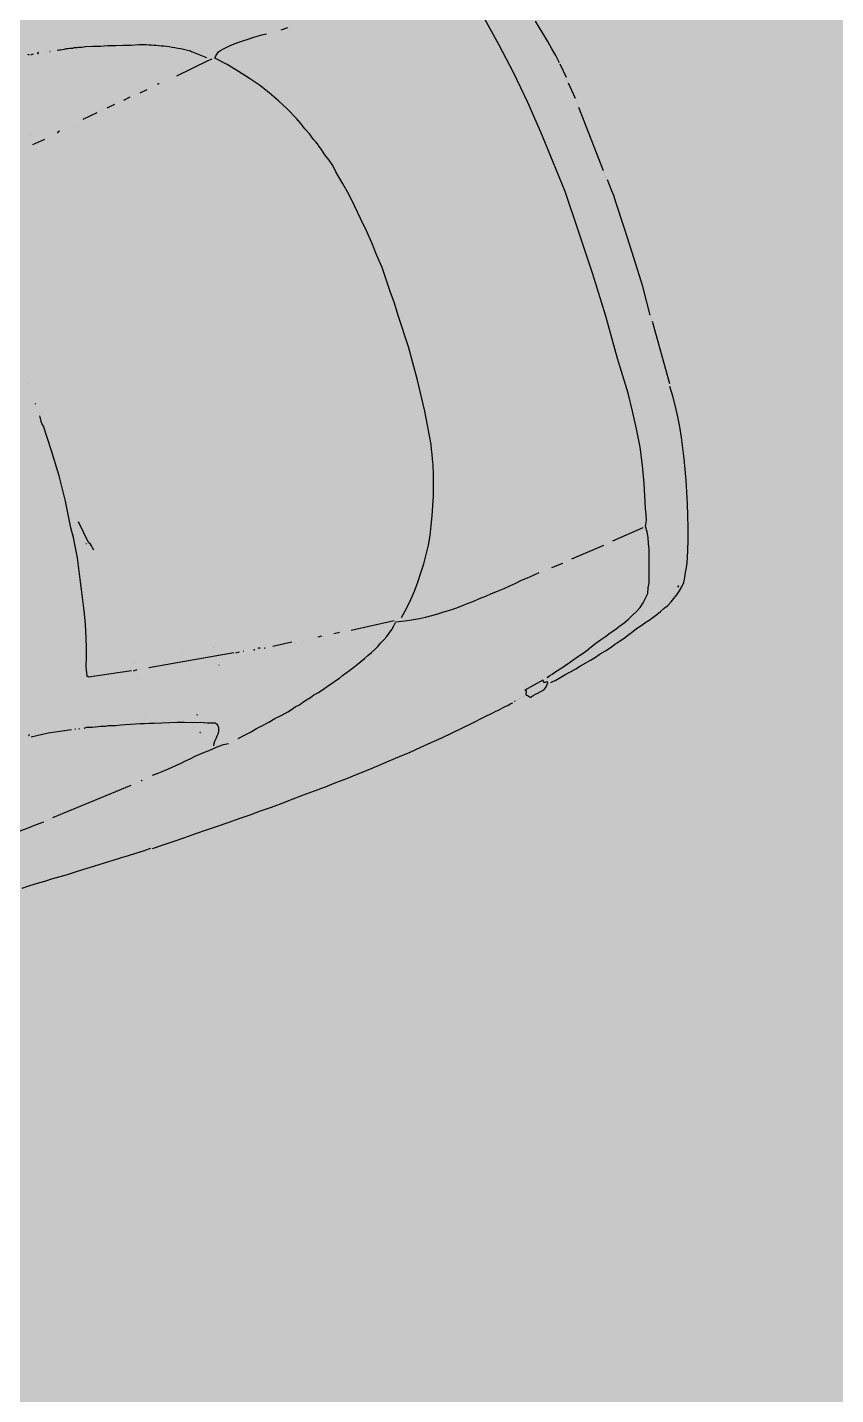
# Model space of a CAD drawing. Header units: metres. Extents: x -45 to 1930, y -347 to 488.
# Drawn here: x 286.529 to 288.226, y -16.517 to -13.645 of the extents above; entities that cross this region are included whole.
import ezdxf

# ---------------------------------------------------------------- set-up
doc = ezdxf.new("R2010")
doc.units = ezdxf.units.M
doc.layers.add('srafa pozemek', color=60, linetype='Continuous')

# ---------------------------------------------------------------- blocks, each defined once
blk = doc.blocks.new('BMW8-PUD')
for p, q in [((3.6952, 0.7838), (3.6936, 0.7846)), ((3.6936, 0.7846), (3.6936, 0.7846)), ((3.696, 0.783), (3.6952, 0.7838)), ((3.696, 0.783), (3.696, 0.783)), ((3.6993, 0.7822), (3.7009, 0.7822)), ((3.7009, 0.7822), (3.7026, 0.7823)), ((3.7026, 0.7823), (3.7034, 0.7823)), ((3.7034, 0.7823), (3.7058, 0.7823)), ((3.7139, 0.7808), (3.7132, 0.7799)), ((3.7132, 0.7799), (3.714, 0.7799)), ((3.7156, 0.7816), (3.7139, 0.7808)), ((3.714, 0.7799), (3.7148, 0.7799)), ((3.7148, 0.7799), (3.7156, 0.7799)), ((3.7156, 0.7808), (3.7164, 0.7816)), ((3.7164, 0.7816), (3.7156, 0.7816)), ((3.7156, 0.7799), (3.7156, 0.7808)), ((3.7319, 0.7777), (3.7319, 0.7777)), ((3.74, 0.7761), (3.7392, 0.7761)), ((3.7392, 0.7761), (3.7392, 0.7761)), ((3.7392, 0.7761), (3.7392, 0.7761)), ((3.7392, 0.7761), (3.74, 0.7761)), ((3.74, 0.7761), (3.74, 0.7761)), ((3.74, 0.7761), (3.74, 0.7761)), ((3.74, 0.7761), (3.74, 0.7761)), ((3.74, 0.7761), (3.74, 0.7761)), ((3.758, 0.773), (3.7547, 0.7738)), ((3.7621, 0.7722), (3.758, 0.773)), ((3.7653, 0.7714), (3.7621, 0.7722)), ((3.7694, 0.7707), (3.7653, 0.7714)), ((3.7735, 0.7707), (3.7694, 0.7707)), ((3.7776, 0.7699), (3.7735, 0.7707)), ((3.7816, 0.7691), (3.7776, 0.7699)), ((3.7866, 0.7676), (3.7816, 0.7691)), ((3.7898, 0.7676), (3.7866, 0.7676)), ((3.7931, 0.7668), (3.7898, 0.7676)), ((3.7963, 0.766), (3.7931, 0.7668)), ((3.7996, 0.7652), (3.7963, 0.766)), ((3.8029, 0.7644), (3.7996, 0.7652)), ((3.8061, 0.7636), (3.8029, 0.7644)), ((3.8102, 0.7629), (3.8061, 0.7636)), ((3.8135, 0.7621), (3.8102, 0.7629)), ((3.829, 0.7582), (3.8135, 0.7621)), ((3.8437, 0.7534), (3.829, 0.7582)), ((3.8592, 0.7495), (3.8437, 0.7534)), ((3.8747, 0.7447), (3.8592, 0.7495)), ((3.8902, 0.74), (3.8747, 0.7447)), ((3.9058, 0.7352), (3.8902, 0.74)), ((3.9212, 0.7313), (3.9058, 0.7352)), ((3.936, 0.7265), (3.9212, 0.7313)), ((3.9409, 0.7242), (3.936, 0.7265)), ((3.9458, 0.7226), (3.9409, 0.7242)), ((3.9507, 0.7202), (3.9458, 0.7226)), ((3.9556, 0.7186), (3.9507, 0.7202)), ((3.9605, 0.7162), (3.9556, 0.7186)), ((3.9654, 0.7138), (3.9605, 0.7162)), ((3.9703, 0.7122), (3.9654, 0.7138)), ((3.9752, 0.7098), (3.9703, 0.7122)), ((3.9809, 0.7074), (3.9752, 0.7098)), ((3.9866, 0.7042), (3.9809, 0.7074)), ((3.9916, 0.7018), (3.9866, 0.7042)), ((3.9973, 0.6986), (3.9916, 0.7018)), ((4.003, 0.6962), (3.9973, 0.6986)), ((4.0079, 0.693), (4.003, 0.6962)), ((4.0128, 0.6898), (4.0079, 0.693)), ((4.0178, 0.6866), (4.0128, 0.6898)), ((4.0194, 0.6858), (4.0178, 0.6866)), ((4.0202, 0.685), (4.0194, 0.6858)), ((4.0219, 0.6833), (4.0202, 0.685)), ((4.0227, 0.6826), (4.0219, 0.6833)), ((4.0489, 0.6608), (4.0227, 0.6826)), ((4.0677, 0.6593), (4.0717, 0.6626)), ((4.0717, 0.6626), (4.0758, 0.6651)), ((4.0758, 0.6651), (4.0806, 0.6668)), ((4.0806, 0.6668), (4.0863, 0.6676)), ((4.0863, 0.6676), (4.0912, 0.6685)), ((4.0912, 0.6685), (4.0969, 0.6694)), ((4.0969, 0.6694), (4.1018, 0.6702)), ((4.1018, 0.6702), (4.1124, 0.6711)), ((4.1124, 0.6711), (4.123, 0.6712)), ((4.123, 0.6712), (4.1335, 0.6713)), ((4.1335, 0.6713), (4.1433, 0.6714)), ((4.1433, 0.6714), (4.1539, 0.6715)), ((4.1539, 0.6715), (4.1637, 0.6716)), ((4.1637, 0.6716), (4.1734, 0.6709)), ((4.1734, 0.6709), (4.1832, 0.6701)), ((4.2296, 0.6681), (4.2142, 0.668)), ((4.2346, 0.6673), (4.2346, 0.6673)), ((3.8554, 0.6305), (3.87, 0.6331)), ((3.8928, 0.6349), (3.9091, 0.6367)), ((3.9335, 0.641), (3.9335, 0.641)), ((3.9335, 0.641), (3.9351, 0.641)), ((3.9351, 0.641), (3.9359, 0.641)), ((3.9359, 0.641), (3.9367, 0.641)), ((3.9774, 0.6447), (4.0514, 0.6551)), ((4.0514, 0.6551), (4.0587, 0.6552)), ((4.0645, 0.6552), (4.0677, 0.6593)), ((4.085, 0.6342), (4.0645, 0.6552)), ((4.1031, 0.6132), (4.085, 0.6342)), ((3.6447, 0.6018), (3.6724, 0.6045)), ((3.6462, 0.6213), (3.6462, 0.6213)), ((3.7008, 0.6096), (3.7025, 0.6096)), ((3.7025, 0.6096), (3.7041, 0.6105)), ((3.7041, 0.6105), (3.7049, 0.6113)), ((3.7049, 0.6113), (3.7073, 0.6113)), ((3.7374, 0.6132), (3.7374, 0.6132)), ((3.7618, 0.6191), (3.7944, 0.6235)), ((3.809, 0.6236), (3.809, 0.6236)), ((3.8172, 0.6261), (3.8351, 0.6287)), ((3.8489, 0.6288), (3.8489, 0.6288)), ((4.1204, 0.5922), (4.1031, 0.6132)), ((4.1361, 0.572), (4.1204, 0.5922)), ((4.1501, 0.5501), (4.1361, 0.572)), ((4.1633, 0.5282), (4.1501, 0.5501)), ((4.64, 0.4967), (4.6272, 0.5634)), ((4.1758, 0.5056), (4.1633, 0.5282)), ((4.732, 0.5032), (4.7286, 0.5195)), ((4.1882, 0.4813), (4.1758, 0.5056)), ((4.6512, 0.43), (4.64, 0.4967)), ((4.7362, 0.487), (4.732, 0.5032)), ((4.1932, 0.4683), (4.1882, 0.4813)), ((4.1982, 0.4553), (4.1932, 0.4683)), ((4.7396, 0.4707), (4.7362, 0.487)), ((4.743, 0.4537), (4.7396, 0.4707)), ((4.204, 0.4423), (4.1982, 0.4553)), ((4.2082, 0.4285), (4.204, 0.4423)), ((4.7464, 0.4374), (4.743, 0.4537)), ((4.749, 0.4203), (4.7464, 0.4374)), ((4.2107, 0.4228), (4.2082, 0.4285)), ((4.2132, 0.4171), (4.2107, 0.4228)), ((4.2149, 0.4106), (4.2132, 0.4171)), ((4.2174, 0.4033), (4.2149, 0.4106)), ((4.2208, 0.3903), (4.2174, 0.4033)), ((4.66, 0.3617), (4.6512, 0.43)), ((4.7474, 0.4203), (4.7474, 0.4203)), ((4.7534, 0.387), (4.7499, 0.4171)), ((4.2258, 0.3765), (4.2208, 0.3903)), ((4.23, 0.3635), (4.2258, 0.3765)), ((4.7518, 0.387), (4.7518, 0.387)), ((4.7526, 0.3821), (4.7526, 0.3821)), ((4.7527, 0.378), (4.7527, 0.378)), ((4.7579, 0.339), (4.7535, 0.3739)), ((4.2317, 0.3489), (4.23, 0.3635)), ((4.2377, 0.3221), (4.2317, 0.3489)), ((4.6663, 0.2942), (4.66, 0.3617)), ((4.2428, 0.2944), (4.2377, 0.3221)), ((4.7563, 0.3389), (4.7563, 0.3389)), ((4.7579, 0.3357), (4.7579, 0.3357)), ((4.758, 0.3316), (4.758, 0.3316)), ((4.758, 0.3267), (4.758, 0.3267)), ((4.758, 0.3235), (4.758, 0.3235)), ((4.7667, 0.1762), (4.7589, 0.3186)), ((4.2471, 0.2676), (4.2428, 0.2944)), ((4.6718, 0.2266), (4.6663, 0.2942)), ((4.2506, 0.2399), (4.2471, 0.2676)), ((4.2541, 0.2114), (4.2506, 0.2399)), ((4.2568, 0.1838), (4.2541, 0.2114)), ((4.6764, 0.1599), (4.6718, 0.2266)), ((4.2587, 0.1553), (4.2568, 0.1838)), ((4.7667, 0.1729), (4.7667, 0.1729)), ((4.2614, 0.1276), (4.2587, 0.1553)), ((4.6773, 0.0679), (4.6764, 0.1599)), ((4.7668, 0.1688), (4.7668, 0.1688)), ((4.7668, 0.1639), (4.7668, 0.1639)), ((4.7669, 0.1607), (4.7669, 0.1607)), ((4.7694, 0.1444), (4.7685, 0.1558)), ((4.7695, 0.1322), (4.7694, 0.1444)), ((3.478, 0.1287), (3.478, 0.1287)), ((4.2616, 0.1016), (4.2614, 0.1276)), ((4.7705, 0.12), (4.7695, 0.1322)), ((4.7706, 0.1078), (4.7705, 0.12)), ((4.2619, 0.0747), (4.2616, 0.1016)), ((4.7703, 0.0451), (4.7706, 0.1078)), ((3.4808, 0.0823), (3.4808, 0.0831)), ((3.4808, 0.0831), (3.4808, 0.0831)), ((3.4808, 0.0815), (3.4808, 0.0823)), ((3.4808, 0.0815), (3.4808, 0.0815)), ((3.4818, 0.062), (3.4818, 0.062)), ((4.2629, 0.0486), (4.2619, 0.0747)), ((4.6773, -0.0234), (4.6773, 0.0679)), ((3.4803, 0.0441), (3.4811, 0.0498)), ((3.4804, 0.0392), (3.4803, 0.0441)), ((3.4821, 0.0327), (3.4804, 0.0392)), ((3.4811, 0.0498), (3.4811, 0.0555)), ((3.4818, -0.0219), (3.4821, 0.0327)), ((4.2624, 0.0218), (4.2629, 0.0486)), ((4.7701, -0.0176), (4.7703, 0.0451)), ((4.2622, -0.0474), (4.2624, 0.0218)), ((3.4806, -0.0765), (3.4818, -0.0219)), ((4.6757, -0.1154), (4.6773, -0.0234)), ((4.769, -0.0804), (4.7701, -0.0176)), ((4.2587, -0.1175), (4.2622, -0.0474)), ((3.477, -0.1319), (3.4806, -0.0765)), ((4.7655, -0.1423), (4.769, -0.0804)), ((3.4972, -0.1097), (3.4972, -0.1097)), ((3.4702, -0.1881), (3.477, -0.1319)), ((4.2528, -0.1868), (4.2587, -0.1175)), ((4.6716, -0.2074), (4.6757, -0.1154)), ((4.7595, -0.2922), (4.7656, -0.1569)), ((4.7656, -0.1471), (4.7656, -0.1471)), ((4.7656, -0.1512), (4.7656, -0.1512)), ((3.4688, -0.2093), (3.4702, -0.1881)), ((3.4958, -0.2294), (3.4889, -0.1814)), ((4.2437, -0.2577), (4.2528, -0.1868)), ((3.4665, -0.2313), (3.4688, -0.2093)), ((3.4893, -0.2295), (3.4893, -0.2295)), ((3.4893, -0.2295), (3.4901, -0.2295)), ((3.4901, -0.2295), (3.4909, -0.2295)), ((3.4909, -0.2295), (3.4909, -0.2295)), ((3.4983, -0.2335), (3.4958, -0.2294)), ((4.6712, -0.2457), (4.6716, -0.2074)), ((3.4596, -0.2746), (3.4635, -0.2525)), ((3.4635, -0.2525), (3.4665, -0.2313)), ((3.4812, -0.232), (3.4812, -0.232)), ((3.4992, -0.2375), (3.4983, -0.2335)), ((3.5, -0.2424), (3.4992, -0.2375)), ((3.5009, -0.2481), (3.5, -0.2424)), ((4.2413, -0.2667), (4.2437, -0.2577)), ((4.6699, -0.284), (4.6712, -0.2457)), ((3.4549, -0.2966), (3.4596, -0.2746)), ((4.2366, -0.2879), (4.239, -0.2773)), ((4.239, -0.2773), (4.2413, -0.2667)), ((4.6669, -0.3223), (4.6699, -0.284)), ((3.451, -0.3186), (3.4549, -0.2966)), ((4.228, -0.3198), (4.2343, -0.2985)), ((4.2343, -0.2985), (4.2366, -0.2879)), ((4.7573, -0.3191), (4.7579, -0.2979)), ((4.7579, -0.2922), (4.7579, -0.2922)), ((3.4424, -0.3627), (3.4464, -0.3406)), ((3.4464, -0.3406), (3.451, -0.3186)), ((4.2145, -0.3614), (4.2216, -0.341)), ((4.2216, -0.341), (4.228, -0.3198)), ((4.6632, -0.3606), (4.6669, -0.3223)), ((4.7537, -0.3631), (4.7559, -0.3411)), ((4.7559, -0.3411), (4.7573, -0.3191)), ((3.4393, -0.3757), (3.4424, -0.3627)), ((4.2065, -0.381), (4.2145, -0.3614)), ((4.6587, -0.399), (4.6632, -0.3606)), ((4.7514, -0.3851), (4.7537, -0.3631)), ((3.4322, -0.4043), (3.4362, -0.3904)), ((3.4362, -0.3904), (3.4393, -0.3757)), ((4.1906, -0.4195), (4.1986, -0.4006)), ((4.1986, -0.4006), (4.2065, -0.381)), ((4.6517, -0.4373), (4.6587, -0.399)), ((4.7475, -0.4071), (4.7514, -0.3851)), ((3.4228, -0.4378), (3.4283, -0.4182)), ((3.4283, -0.4182), (3.4322, -0.4043)), ((4.1818, -0.4382), (4.1906, -0.4195)), ((4.739, -0.4512), (4.7436, -0.4291)), ((4.7436, -0.4291), (4.7475, -0.4071)), ((3.4101, -0.4753), (3.4164, -0.4565)), ((3.4164, -0.4565), (3.4228, -0.4378)), ((4.1618, -0.4735), (4.1722, -0.4563)), ((4.1722, -0.4563), (4.1818, -0.4382)), ((4.6431, -0.4748), (4.6517, -0.4373)), ((4.7343, -0.4732), (4.739, -0.4512)), ((3.4054, -0.4949), (3.4101, -0.4753)), ((4.1513, -0.4907), (4.1618, -0.4735)), ((4.6328, -0.5124), (4.6431, -0.4748)), ((4.7288, -0.496), (4.7343, -0.4732)), ((3.4054, -0.4957), (3.4054, -0.4949)), ((3.407, -0.4965), (3.4054, -0.4957)), ((3.4078, -0.4974), (3.407, -0.4965)), ((3.4078, -0.4982), (3.4078, -0.4974)), ((3.4976, -0.5136), (3.4078, -0.4982)), ((3.5017, -0.5144), (3.5098, -0.5144)), ((3.5072, -0.4973), (3.5072, -0.4973)), ((3.5163, -0.5167), (3.5163, -0.5167)), ((3.614, -0.5118), (3.614, -0.5118)), ((4.1272, -0.5234), (4.1393, -0.5071)), ((4.1393, -0.5071), (4.1513, -0.4907)), ((4.6297, -0.5254), (4.6328, -0.5124)), ((4.7225, -0.5189), (4.7288, -0.496)), ((3.5043, -0.5323), (3.5043, -0.5323)), ((3.7137, -0.5443), (3.5343, -0.519)), ((3.6768, -0.521), (3.6768, -0.521)), ((4.1014, -0.5538), (4.1143, -0.539)), ((4.1143, -0.539), (4.1272, -0.5234)), ((4.6234, -0.5499), (4.6265, -0.5377)), ((4.6265, -0.5377), (4.6297, -0.5254)), ((4.709, -0.5671), (4.7162, -0.5434)), ((4.7162, -0.5434), (4.7225, -0.5189)), ((3.2513, -0.5745), (3.2522, -0.5737)), ((3.6143, -0.5476), (3.6143, -0.5476)), ((3.6763, -0.5585), (3.6755, -0.5593)), ((3.6755, -0.5593), (3.6763, -0.5585)), ((3.6755, -0.5593), (3.6755, -0.5593)), ((3.6755, -0.5593), (3.6755, -0.5593)), ((3.6763, -0.5585), (3.6763, -0.5585)), ((3.6763, -0.5585), (3.6763, -0.5585)), ((3.6763, -0.5585), (3.6763, -0.5585)), ((3.6763, -0.5585), (3.6763, -0.5585)), ((3.7177, -0.5459), (3.7259, -0.5458)), ((3.734, -0.5473), (3.7332, -0.5473)), ((3.7332, -0.5473), (3.7332, -0.5473)), ((3.7332, -0.5473), (3.7332, -0.5473)), ((3.7332, -0.5473), (3.734, -0.5473)), ((3.734, -0.5473), (3.734, -0.5473)), ((3.734, -0.5473), (3.734, -0.5473)), ((3.734, -0.5473), (3.734, -0.5473)), ((3.734, -0.5473), (3.734, -0.5473)), ((3.7561, -0.5512), (3.7553, -0.5512)), ((3.7553, -0.5512), (3.7553, -0.5512)), ((3.7553, -0.5512), (3.7553, -0.5512)), ((3.7553, -0.5512), (3.7569, -0.552)), ((3.7569, -0.552), (3.7561, -0.5512)), ((3.7569, -0.552), (3.7569, -0.552)), ((3.7569, -0.552), (3.7577, -0.552)), ((3.7577, -0.552), (3.7569, -0.552)), ((3.7569, -0.552), (3.7569, -0.552)), ((3.7577, -0.552), (3.7577, -0.552)), ((3.7577, -0.552), (3.7577, -0.552)), ((3.7577, -0.552), (3.7577, -0.552)), ((3.7658, -0.5511), (3.7642, -0.5511)), ((3.7667, -0.5511), (3.7658, -0.5511)), ((3.7683, -0.5519), (3.7667, -0.5511)), ((3.7691, -0.5519), (3.7683, -0.5519)), ((3.7789, -0.5551), (3.7781, -0.5551)), ((3.7781, -0.5551), (3.7781, -0.5551)), ((3.7781, -0.5551), (3.7781, -0.5551)), ((3.7781, -0.5551), (3.7789, -0.5551)), ((3.7789, -0.5551), (3.7789, -0.5551)), ((3.7789, -0.5551), (3.7789, -0.5551)), ((3.7789, -0.5551), (3.7789, -0.5551)), ((3.7789, -0.5551), (3.7789, -0.5551)), ((3.836, -0.5611), (3.7952, -0.5574)), ((3.8425, -0.5651), (3.8425, -0.5651)), ((3.8604, -0.565), (3.8604, -0.565)), ((3.8996, -0.5687), (3.8914, -0.5679)), ((3.9037, -0.5702), (3.9037, -0.5702)), ((3.9379, -0.5732), (3.9257, -0.5717)), ((4.0715, -0.5834), (4.0869, -0.5686)), ((4.0869, -0.5686), (4.1014, -0.5538)), ((4.4493, -0.5776), (4.5226, -0.5712)), ((4.5429, -0.5686), (4.6121, -0.5614)), ((4.6156, -0.585), (4.6179, -0.5728)), ((4.6178, -0.5614), (4.6234, -0.5499)), ((4.6179, -0.5728), (4.6178, -0.5614)), ((4.7019, -0.5907), (4.709, -0.5671)), ((3.2497, -0.5761), (3.2506, -0.5753)), ((3.2506, -0.5753), (3.2514, -0.5753)), ((3.2514, -0.5753), (3.2513, -0.5745)), ((3.2539, -0.5794), (3.2905, -0.5823)), ((3.2905, -0.5823), (3.3395, -0.5916)), ((3.3468, -0.5932), (3.346, -0.5932)), ((3.346, -0.5932), (3.346, -0.5932)), ((3.346, -0.5932), (3.346, -0.5932)), ((3.346, -0.5932), (3.3468, -0.5932)), ((3.3476, -0.5932), (3.3468, -0.5932)), ((3.3468, -0.5932), (3.3476, -0.5932)), ((3.3476, -0.5932), (3.3476, -0.5932)), ((3.3476, -0.5932), (3.3476, -0.5932)), ((3.355, -0.5947), (3.3542, -0.5947)), ((3.3542, -0.5947), (3.3542, -0.5947)), ((3.3542, -0.5947), (3.3542, -0.5947)), ((3.3542, -0.5947), (3.355, -0.5947)), ((3.3558, -0.5947), (3.355, -0.5947)), ((3.355, -0.5947), (3.3558, -0.5947)), ((3.3558, -0.5947), (3.3558, -0.5947)), ((3.3558, -0.5947), (3.3558, -0.5947)), ((3.3705, -0.5971), (3.3648, -0.5971)), ((3.3762, -0.5986), (3.3705, -0.5971)), ((3.3819, -0.601), (3.3762, -0.5986)), ((3.3884, -0.6018), (3.3819, -0.601)), ((3.3941, -0.6033), (3.3884, -0.6018)), ((4.0545, -0.5852), (3.9623, -0.5762)), ((4.0367, -0.6065), (4.044, -0.6007)), ((4.044, -0.6007), (4.0504, -0.595)), ((4.0504, -0.595), (4.0569, -0.5884)), ((4.0569, -0.5884), (4.0692, -0.5908)), ((4.0692, -0.5908), (4.0814, -0.5931)), ((4.0814, -0.5931), (4.0936, -0.5954)), ((4.0936, -0.5954), (4.1067, -0.5969)), ((4.1067, -0.5969), (4.1197, -0.5984)), ((4.1197, -0.5984), (4.1328, -0.5991)), ((4.1328, -0.5991), (4.1458, -0.5998)), ((4.1458, -0.5998), (4.1596, -0.5997)), ((4.1596, -0.5997), (4.1727, -0.6004)), ((4.1727, -0.6004), (4.1857, -0.6003)), ((4.1857, -0.6003), (4.1995, -0.5993)), ((4.1995, -0.5993), (4.2134, -0.5984)), ((4.2134, -0.5984), (4.2264, -0.5983)), ((4.2264, -0.5983), (4.2394, -0.5965)), ((4.2394, -0.5965), (4.2533, -0.5956)), ((4.2533, -0.5956), (4.2663, -0.5939)), ((4.2663, -0.5939), (4.2801, -0.5937)), ((4.2801, -0.5937), (4.2947, -0.5928)), ((4.2947, -0.5928), (4.3078, -0.5911)), ((4.3078, -0.5911), (4.3216, -0.5893)), ((4.3216, -0.5893), (4.3354, -0.5875)), ((4.3354, -0.5875), (4.3485, -0.5866)), ((4.3485, -0.5866), (4.3623, -0.5849)), ((4.3623, -0.5849), (4.3753, -0.5839)), ((4.4038, -0.582), (4.429, -0.5802)), ((4.6101, -0.6087), (4.6124, -0.5973)), ((4.6124, -0.5973), (4.6156, -0.585)), ((4.694, -0.6153), (4.7019, -0.5907)), ((3.399, -0.6041), (3.3941, -0.6033)), ((3.4039, -0.6057), (3.399, -0.6041)), ((3.4097, -0.6073), (3.4039, -0.6057)), ((3.4145, -0.608), (3.4097, -0.6073)), ((3.4194, -0.6096), (3.4145, -0.608)), ((3.4243, -0.6112), (3.4194, -0.6096)), ((3.4301, -0.6128), (3.4243, -0.6112)), ((3.4406, -0.6151), (3.4301, -0.6128)), ((3.4504, -0.6175), (3.4406, -0.6151)), ((3.4602, -0.6198), (3.4504, -0.6175)), ((3.47, -0.6222), (3.4602, -0.6198)), ((3.4798, -0.6246), (3.47, -0.6222)), ((3.4888, -0.6277), (3.4798, -0.6246)), ((3.4986, -0.6301), (3.4888, -0.6277)), ((3.4985, -0.6146), (3.4985, -0.6146)), ((3.5084, -0.6332), (3.4986, -0.6301)), ((3.9881, -0.6338), (3.997, -0.6297)), ((3.997, -0.6297), (4.0051, -0.6255)), ((4.0051, -0.6255), (4.0132, -0.6206)), ((4.0132, -0.6206), (4.0213, -0.6164)), ((4.0213, -0.6164), (4.0294, -0.6115)), ((4.0294, -0.6115), (4.0367, -0.6065)), ((4.599, -0.643), (4.6029, -0.6316)), ((4.6029, -0.6316), (4.6061, -0.6201)), ((4.6061, -0.6201), (4.6101, -0.6087)), ((4.6861, -0.6381), (4.694, -0.6153)), ((3.5239, -0.638), (3.5084, -0.6332)), ((3.5394, -0.6419), (3.5239, -0.638)), ((3.555, -0.6467), (3.5394, -0.6419)), ((3.5697, -0.6514), (3.555, -0.6467)), ((3.5852, -0.657), (3.5697, -0.6514)), ((3.6007, -0.6617), (3.5852, -0.657)), ((3.5997, -0.6438), (3.5989, -0.6438)), ((3.5989, -0.6438), (3.5989, -0.6438)), ((3.5989, -0.6438), (3.5989, -0.6438)), ((3.5989, -0.6438), (3.5997, -0.6438)), ((3.6005, -0.6438), (3.5997, -0.6438)), ((3.5997, -0.6438), (3.6005, -0.6438)), ((3.6005, -0.6438), (3.6005, -0.6438)), ((3.6005, -0.6438), (3.6005, -0.6438)), ((3.9077, -0.6639), (3.9158, -0.6605)), ((3.9158, -0.6605), (3.9248, -0.658)), ((3.9248, -0.658), (3.9337, -0.6547)), ((3.9337, -0.6547), (3.9435, -0.6513)), ((3.9435, -0.6513), (3.9524, -0.648)), ((3.9524, -0.648), (3.9613, -0.6446)), ((3.9613, -0.6446), (3.9703, -0.6413)), ((3.9703, -0.6413), (3.9792, -0.6372)), ((3.9792, -0.6372), (3.9881, -0.6338)), ((4.5919, -0.665), (4.5958, -0.6536)), ((4.5958, -0.6536), (4.599, -0.643)), ((4.6773, -0.661), (4.6861, -0.6381)), ((3.5943, -0.6813), (3.5935, -0.6814)), ((3.5935, -0.6814), (3.5943, -0.6813)), ((3.5935, -0.6814), (3.5935, -0.6814)), ((3.5935, -0.6814), (3.5935, -0.6814)), ((3.5952, -0.6813), (3.5943, -0.6813)), ((3.5943, -0.6813), (3.5952, -0.6813)), ((3.5952, -0.6813), (3.5952, -0.6813)), ((3.5952, -0.6813), (3.5952, -0.6813)), ((3.6154, -0.6673), (3.6007, -0.6617)), ((3.6309, -0.6729), (3.6154, -0.6673)), ((3.6317, -0.6737), (3.6309, -0.6729)), ((3.6326, -0.6753), (3.6317, -0.6737)), ((3.6334, -0.6761), (3.6326, -0.6753)), ((3.6327, -0.69), (3.6343, -0.6843)), ((3.6343, -0.6786), (3.6334, -0.6761)), ((3.6343, -0.6843), (3.6343, -0.6786)), ((3.8103, -0.6908), (3.8192, -0.6883)), ((3.8192, -0.6883), (3.8281, -0.6857)), ((3.8281, -0.6857), (3.8371, -0.6832)), ((3.8371, -0.6832), (3.846, -0.6807)), ((3.846, -0.6807), (3.855, -0.679)), ((3.855, -0.679), (3.8639, -0.6765)), ((3.8639, -0.6765), (3.872, -0.674)), ((3.872, -0.674), (3.8809, -0.6714)), ((3.8809, -0.6714), (3.8899, -0.6689)), ((3.8899, -0.6689), (3.8988, -0.6664)), ((3.8988, -0.6664), (3.9077, -0.6639)), ((4.5783, -0.6961), (4.5831, -0.6855)), ((4.5831, -0.6855), (4.5879, -0.6757)), ((4.5879, -0.6757), (4.5919, -0.665)), ((4.6573, -0.6978), (4.6629, -0.6888)), ((4.6629, -0.6888), (4.6677, -0.679)), ((4.6677, -0.679), (4.6725, -0.67)), ((4.6725, -0.67), (4.6773, -0.661)), ((3.6126, -0.717), (3.615, -0.7121)), ((3.615, -0.7121), (3.6182, -0.708)), ((3.6182, -0.708), (3.6222, -0.7039)), ((3.6222, -0.7039), (3.6263, -0.699)), ((3.6263, -0.699), (3.6303, -0.6949)), ((3.6303, -0.6949), (3.6327, -0.69)), ((3.6664, -0.7182), (3.681, -0.7156)), ((3.681, -0.7156), (3.6948, -0.7138)), ((3.6948, -0.7138), (3.7094, -0.7104)), ((3.7094, -0.7104), (3.7233, -0.7079)), ((3.7233, -0.7079), (3.7379, -0.7053)), ((3.7379, -0.7053), (3.7525, -0.7019)), ((3.7525, -0.7019), (3.7672, -0.7001)), ((3.7672, -0.7001), (3.7826, -0.6976)), ((3.7826, -0.6976), (3.7916, -0.6951)), ((3.7916, -0.6951), (3.8005, -0.6925)), ((3.8005, -0.6925), (3.8103, -0.6908)), ((4.554, -0.7191), (4.5629, -0.7117)), ((4.5629, -0.7117), (4.571, -0.7043)), ((4.571, -0.7043), (4.5783, -0.6961)), ((4.6355, -0.7184), (4.6436, -0.7118)), ((4.6435, -0.702), (4.6427, -0.7029)), ((4.6427, -0.7029), (4.6427, -0.7037)), ((4.6427, -0.7037), (4.6435, -0.7029)), ((4.6427, -0.7037), (4.6427, -0.7037)), ((4.6435, -0.702), (4.6443, -0.7012)), ((4.6435, -0.702), (4.6435, -0.702)), ((4.6443, -0.702), (4.6435, -0.702)), ((4.6435, -0.7029), (4.6435, -0.702)), ((4.6435, -0.702), (4.6435, -0.702)), ((4.6436, -0.7118), (4.6508, -0.7052)), ((4.6443, -0.7012), (4.6451, -0.7012)), ((4.6451, -0.7012), (4.6443, -0.702)), ((4.6451, -0.7012), (4.6451, -0.7012)), ((4.6508, -0.7052), (4.6573, -0.6978)), ((3.2448, -0.7545), (3.4223, -0.7415)), ((3.4369, -0.7414), (3.4369, -0.7414)), ((3.445, -0.7389), (3.445, -0.7389)), ((3.445, -0.7389), (3.4467, -0.7389)), ((3.4467, -0.7389), (3.4475, -0.7389)), ((3.4475, -0.7389), (3.4475, -0.7389)), ((3.4711, -0.7354), (3.4816, -0.7353)), ((3.4816, -0.7353), (3.493, -0.7344)), ((3.493, -0.7344), (3.5036, -0.7335)), ((3.5036, -0.7335), (3.5142, -0.7325)), ((3.5142, -0.7325), (3.5256, -0.7308)), ((3.5256, -0.7308), (3.5362, -0.7299)), ((3.5362, -0.7299), (3.5467, -0.7282)), ((3.5467, -0.7282), (3.5573, -0.7273)), ((3.5573, -0.7273), (3.5687, -0.7255)), ((3.5687, -0.7255), (3.5793, -0.7247)), ((3.5793, -0.7247), (3.5899, -0.7237)), ((3.5899, -0.7237), (3.6004, -0.7228)), ((3.6004, -0.7228), (3.6118, -0.7219)), ((3.6118, -0.7219), (3.6224, -0.721)), ((3.6224, -0.721), (3.633, -0.7209)), ((3.633, -0.7209), (3.6436, -0.7216)), ((4.4892, -0.7474), (4.5005, -0.7432)), ((4.5005, -0.7432), (4.5119, -0.7399)), ((4.5119, -0.7399), (4.5233, -0.7349)), ((4.5233, -0.7349), (4.5338, -0.7299)), ((4.5338, -0.7299), (4.5444, -0.7249)), ((4.5444, -0.7249), (4.554, -0.7191)), ((4.573, -0.7475), (4.5828, -0.7441)), ((4.5828, -0.7441), (4.5917, -0.7408)), ((4.5917, -0.7408), (4.6014, -0.7366)), ((4.6014, -0.7366), (4.6104, -0.7333)), ((4.6104, -0.7333), (4.6193, -0.7283)), ((4.6193, -0.7283), (4.6274, -0.7234)), ((4.6274, -0.7234), (4.6355, -0.7184)), ((3.1683, -0.7601), (3.1871, -0.7591)), ((3.1871, -0.7591), (3.205, -0.7581)), ((3.205, -0.7581), (3.2237, -0.7572)), ((3.2302, -0.7555), (3.2302, -0.7555)), ((3.2383, -0.757), (3.2383, -0.757)), ((4.3998, -0.7759), (4.4039, -0.7751)), ((4.4039, -0.7751), (4.408, -0.7742)), ((4.408, -0.7742), (4.4193, -0.77)), ((4.4193, -0.77), (4.4307, -0.7658)), ((4.4307, -0.7658), (4.4421, -0.7617)), ((4.4421, -0.7617), (4.4534, -0.7583)), ((4.4534, -0.7583), (4.4656, -0.7549)), ((4.4656, -0.7549), (4.4778, -0.7508)), ((4.4778, -0.7508), (4.4892, -0.7474)), ((4.4788, -0.7768), (4.491, -0.7734)), ((4.491, -0.7734), (4.5024, -0.7701)), ((4.5024, -0.7701), (4.5138, -0.7659)), ((4.5138, -0.7659), (4.5235, -0.7626)), ((4.5235, -0.7626), (4.5332, -0.7592)), ((4.5332, -0.7592), (4.543, -0.7567)), ((4.543, -0.7567), (4.5535, -0.7534)), ((4.5535, -0.7534), (4.5633, -0.7508)), ((4.5633, -0.7508), (4.573, -0.7475)), ((4.3121, -0.8011), (4.2698, -0.8088)), ((4.3121, -0.8027), (4.3121, -0.8011)), ((4.313, -0.8044), (4.3121, -0.8027)), ((4.3235, -0.7978), (4.3292, -0.7961)), ((4.3235, -0.7986), (4.3235, -0.7978)), ((4.3235, -0.7978), (4.3235, -0.7978)), ((4.3235, -0.8002), (4.3235, -0.7986)), ((4.3235, -0.8002), (4.3235, -0.8002)), ((4.3292, -0.7961), (4.3349, -0.7952)), ((4.3349, -0.7952), (4.3413, -0.7927)), ((4.3413, -0.7927), (4.3478, -0.791)), ((4.3478, -0.791), (4.3544, -0.7893)), ((4.3504, -0.8065), (4.3618, -0.8039)), ((4.3544, -0.7893), (4.3609, -0.7877)), ((4.3609, -0.7877), (4.3673, -0.786)), ((4.3618, -0.8039), (4.3732, -0.8022)), ((4.3673, -0.786), (4.3738, -0.7843)), ((4.3732, -0.8022), (4.3854, -0.7996)), ((4.3738, -0.7843), (4.3787, -0.7826)), ((4.3787, -0.7826), (4.3836, -0.7809)), ((4.3836, -0.7809), (4.3876, -0.7801)), ((4.3854, -0.7996), (4.3968, -0.7971)), ((4.3876, -0.7801), (4.3917, -0.7784)), ((4.3917, -0.7784), (4.3958, -0.7776)), ((4.3958, -0.7776), (4.3998, -0.7759)), ((4.3968, -0.7971), (4.409, -0.7946)), ((4.409, -0.7946), (4.4203, -0.792)), ((4.4203, -0.792), (4.4325, -0.7894)), ((4.4325, -0.7894), (4.4439, -0.7861)), ((4.4439, -0.7861), (4.4561, -0.7835)), ((4.4561, -0.7835), (4.4675, -0.7802)), ((4.4675, -0.7802), (4.4788, -0.7768)), ((4.1927, -0.8331), (4.1984, -0.8323)), ((4.1984, -0.8323), (4.2041, -0.8314)), ((4.2041, -0.8314), (4.2098, -0.8305)), ((4.2098, -0.8305), (4.2154, -0.8297)), ((4.2154, -0.8297), (4.2211, -0.8288)), ((4.2211, -0.8288), (4.226, -0.8288)), ((4.226, -0.8288), (4.2317, -0.8271)), ((4.2317, -0.8271), (4.2374, -0.8262)), ((4.2423, -0.8245), (4.2423, -0.8245)), ((4.2423, -0.8245), (4.2431, -0.8245)), ((4.2431, -0.8245), (4.2431, -0.8245)), ((4.2431, -0.8245), (4.2431, -0.8245)), ((4.2455, -0.8237), (4.2455, -0.8237)), ((4.2496, -0.822), (4.2496, -0.822)), ((4.2537, -0.8212), (4.2537, -0.8212)), ((4.2537, -0.822), (4.2537, -0.822)), ((4.2577, -0.8203), (4.2577, -0.8203)), ((4.2626, -0.8203), (4.2626, -0.8203)), ((4.2659, -0.8203), (4.2659, -0.8203)), ((4.2699, -0.8154), (4.2691, -0.8178)), ((4.2691, -0.8178), (4.2699, -0.8202)), ((4.2698, -0.8088), (4.2723, -0.8104)), ((4.2715, -0.8129), (4.2699, -0.8154)), ((4.2699, -0.8202), (4.2724, -0.8226)), ((4.2723, -0.8104), (4.2715, -0.8129)), ((4.2724, -0.8226), (4.2748, -0.8251)), ((4.2748, -0.8251), (4.2773, -0.8275)), ((4.2773, -0.8275), (4.2781, -0.8267)), ((4.2773, -0.8275), (4.2773, -0.8275)), ((4.2781, -0.8267), (4.283, -0.825)), ((4.2781, -0.8267), (4.2781, -0.8267)), ((4.2781, -0.8267), (4.2781, -0.8267)), ((4.283, -0.825), (4.2887, -0.8241)), ((4.2887, -0.8241), (4.2936, -0.8233)), ((4.2936, -0.8233), (4.2993, -0.8224)), ((4.2993, -0.8224), (4.305, -0.8215)), ((4.305, -0.8215), (4.3098, -0.8199)), ((4.3098, -0.8199), (4.3147, -0.8166)), ((4.313, -0.8052), (4.313, -0.8044)), ((4.313, -0.806), (4.313, -0.8052)), ((4.3154, -0.8068), (4.313, -0.806)), ((4.3147, -0.8166), (4.3179, -0.8125)), ((4.3179, -0.8068), (4.3154, -0.8068)), ((4.3195, -0.8067), (4.3179, -0.8068)), ((4.3179, -0.8125), (4.3195, -0.8108)), ((4.3211, -0.8084), (4.3195, -0.8067)), ((4.3195, -0.8108), (4.3203, -0.81)), ((4.3203, -0.81), (4.3211, -0.8084)), ((4.3211, -0.8084), (4.3211, -0.8084)), ((4.3269, -0.8107), (4.3382, -0.809)), ((4.3382, -0.809), (4.3504, -0.8065)), ((3.9283, -0.864), (3.9527, -0.8614)), ((3.9527, -0.8614), (3.9763, -0.8595)), ((3.9763, -0.8595), (4.0007, -0.8577)), ((4.0007, -0.8577), (4.0251, -0.855)), ((4.0251, -0.855), (4.0487, -0.8523)), ((4.0487, -0.8523), (4.0731, -0.8497)), ((4.0731, -0.8497), (4.0967, -0.847)), ((4.0967, -0.847), (4.1211, -0.8436)), ((4.1211, -0.8436), (4.1447, -0.8401)), ((4.1447, -0.8401), (4.1691, -0.8366)), ((4.1691, -0.8366), (4.1927, -0.8331)), ((3.1531, -0.8759), (3.1368, -0.876)), ((3.1702, -0.8765), (3.1531, -0.8759)), ((3.1865, -0.8772), (3.1702, -0.8765)), ((3.2036, -0.8771), (3.1865, -0.8772)), ((3.2199, -0.8777), (3.2036, -0.8771)), ((3.2362, -0.8784), (3.2199, -0.8777)), ((3.2533, -0.8783), (3.2362, -0.8784)), ((3.2696, -0.8789), (3.2533, -0.8783)), ((3.2867, -0.8788), (3.2696, -0.8789)), ((3.303, -0.8794), (3.2867, -0.8788)), ((3.3192, -0.8793), (3.303, -0.8794)), ((3.3364, -0.8799), (3.3192, -0.8793)), ((3.3526, -0.8798), (3.3364, -0.8799)), ((3.3698, -0.8804), (3.3526, -0.8798)), ((3.3861, -0.8803), (3.3698, -0.8804)), ((3.4031, -0.881), (3.3861, -0.8803)), ((3.4195, -0.8808), (3.4031, -0.881)), ((3.4235, -0.8816), (3.4471, -0.8814)), ((3.4471, -0.8814), (3.4716, -0.8812)), ((3.4716, -0.8812), (3.4952, -0.8809)), ((3.4952, -0.8809), (3.5196, -0.8799)), ((3.5196, -0.8799), (3.5432, -0.8797)), ((3.5432, -0.8797), (3.5676, -0.8795)), ((3.5676, -0.8795), (3.5913, -0.8793)), ((3.5913, -0.8793), (3.6157, -0.8782)), ((3.6157, -0.8782), (3.6401, -0.878)), ((3.6401, -0.878), (3.6637, -0.877)), ((3.6637, -0.877), (3.6882, -0.8768)), ((3.6882, -0.8768), (3.7118, -0.8757)), ((3.7118, -0.8757), (3.7362, -0.8747)), ((3.7362, -0.8747), (3.7598, -0.8737)), ((3.7598, -0.8737), (3.7842, -0.8726)), ((3.7842, -0.8726), (3.8086, -0.8716)), ((3.8086, -0.8716), (3.8322, -0.8698)), ((3.8322, -0.8698), (3.8567, -0.8688)), ((3.8567, -0.8688), (3.8803, -0.8669)), ((3.8803, -0.8669), (3.9047, -0.8659)), ((3.9047, -0.8659), (3.9283, -0.864))]:
    blk.add_line(p, q)

msp = doc.modelspace()

# ---------------------------------------------------------------- hatches: boundary and pattern name
at = {"layer": 'srafa pozemek', "linetype": 'Continuous', "lineweight": 0}
h = msp.add_hatch(color=256, dxfattribs=at)
h.paths.add_polyline_path([(276.396756, -6.461814), (304.224323, -12.356896), (304.738556, -12.431053), (319.972339, -47.086498), (316.157232, -48.53174), (306.539377, -52.495263), (291.298899, -58.147889), (286.487939, -43.14322), (283.67829, -30.994972), (281.535834, -22.100834), (277.940623, -10.266371)])
h.paths.add_polyline_path([(288.633542, -16.395366), (300.954108, -17.24279), (308.305379, -34.058251), (298.409693, -38.384381), (289.005074, -16.872046), (288.836865, -16.86045)], flags=16)

# ---------------------------------------------------------------- block references
at = {"linetype": 'Continuous', "lineweight": 0, "rotation": 18.13706455039149}
msp.add_blockref('BMW8-PUD', (283.264077, -15.597594), dxfattribs=at)

doc.saveas('drawing.dxf')
